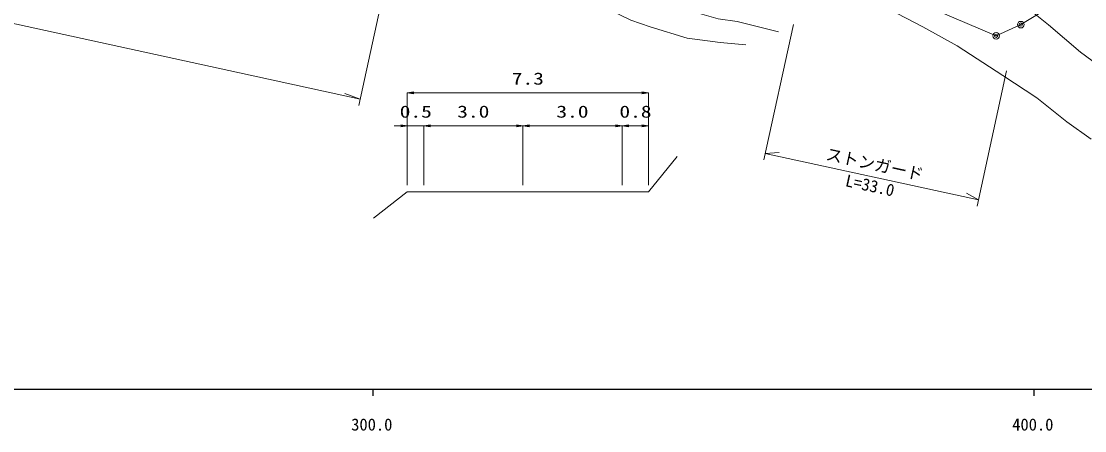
# Model space of a CAD drawing. Units: millimetres at full size, sheet at 1:1000, with parts at other scales. Extents: x 40000 to 680000, y 20000 to 380000.
# Drawn here: x 314818 to 475697, y 198715 to 260752 of the extents above; entities that cross this region are included whole.
import ezdxf
from ezdxf.enums import TextEntityAlignment as Align

# ---------------------------------------------------------------- set-up
doc = ezdxf.new("R2010")
doc.units = ezdxf.units.MM
doc.header["$LTSCALE"] = 1000
doc.header["$PDMODE"] = 32
doc.header["$PDSIZE"] = 500
for name, color, linetype, lineweight in [('M-BGD', 7, 'Continuous', 13), ('M-BMK-ROW', 7, 'Continuous', 13), ('M-STR-HTXT', 7, 'Continuous', 13), ('M-TTL-BAND', 7, 'Continuous', 25)]:
    doc.layers.add(name, color=color, linetype=linetype, lineweight=lineweight)
doc.styles.add('ＭＳ ゴシック', font='')
doc.styles.get('ＭＳ ゴシック').set_extended_font_data('MS Gothic')

# ---------------------------------------------------------------- blocks, each defined once
blk = doc.blocks.new('open_arrow')
at = {"color": 0, "linetype": 'Continuous', "lineweight": -2}
blk.add_lwpolyline([(7.5, 1.25), (0, 0), (7.5, -1.25)], dxfattribs=at)

msp = doc.modelspace()

# ---------------------------------------------------------------- linework, layer by layer
at = {"layer": 'M-BGD'}
for points in [[(424406, 257166), (420562, 257515), (415554, 258210), (409944, 259890), (407015, 260934), (398521, 265106), (388931, 270037), (383242, 272541), (378371, 274225), (373762, 275704), (362952, 278874), (356967, 280881), (347992, 283763), (345005, 284620), (341573, 285917), (337260, 287969), (335610, 289187)], [(424406, 257166), (420562, 257515), (415554, 258210), (409944, 259890), (407015, 260934), (398521, 265106), (388931, 270037), (383242, 272541), (378371, 274225), (373762, 275704), (362952, 278874), (356967, 280881), (347992, 283763), (345005, 284620), (341573, 285917), (337260, 287969), (335610, 289187)], [(350524, 286478), (350844, 285988), (352604, 284798), (356959, 283161), (365190, 281730), (370427, 280728), (374677, 279498), (385169, 275981), (386524, 275305), (398110, 270714), (401748, 269114), (413237, 263422), (417065, 262033), (420234, 261136), (423140, 260733), (429371, 259141)], [(350524, 286478), (350844, 285988), (352604, 284798), (356959, 283161), (365190, 281730), (370427, 280728), (374677, 279498), (385169, 275981), (386524, 275305), (398110, 270714), (401748, 269114), (413237, 263422), (417065, 262033), (420234, 261136), (423140, 260733), (429371, 259141)], [(476686, 242898), (473012, 245521), (468450, 249170), (463299, 252515), (456410, 257015), (451206, 259890), (439682, 265945)], [(476686, 242898), (473012, 245521), (468450, 249170), (463299, 252515), (456410, 257015), (451206, 259890), (439682, 265945)], [(528465, 230768), (527328, 231365), (521308, 233600), (517674, 235307), (513256, 237764), (509847, 239433), (507357, 240580), (503878, 241840), (500397, 242941), (497647, 244036), (493522, 245827), (483767, 250568), (477732, 254118), (475043, 256067), (470221, 260202), (467928, 262041), (466674, 262977)], [(528465, 230768), (527328, 231365), (521308, 233600), (517674, 235307), (513256, 237764), (509847, 239433), (507357, 240580), (503878, 241840), (500397, 242941), (497647, 244036), (493522, 245827), (483767, 250568), (477732, 254118), (475043, 256067), (470221, 260202), (467928, 262041), (466674, 262977)], [(414054, 240249), (409714, 234907), (373214, 234907), (368094, 230901)]]:
    msp.add_lwpolyline(points, dxfattribs=at)
at = {"layer": 'M-BMK-ROW'}
msp.add_lwpolyline([(470264, 269067), (473837, 266506), (469612, 264044), (470336, 262855), (466016, 260237), (462294, 258553), (453527, 262302), (433269, 267039), (430255, 270939), (430103, 273795), (431838, 277406)], dxfattribs=at)
at = {"layer": 'M-BMK-ROW', "color": 30}
msp.add_lwpolyline([(470264, 269067), (473837, 266506), (469612, 264044), (470336, 262855), (466016, 260237), (462294, 258553), (453527, 262302), (433269, 267039), (430255, 270939), (430103, 273795), (431838, 277406)], dxfattribs=at)
at = {"layer": 'M-BMK-ROW'}
for centre in [(466016, 260237), (462294, 258553)]:
    msp.add_circle(centre, 500, dxfattribs=at)
at = {"layer": 'M-BMK-ROW', "color": 30}
for centre in [(466016, 260237), (462294, 258553)]:
    msp.add_circle(centre, 500, dxfattribs=at)
at = {"layer": 'M-BMK-ROW'}
for p in [(466016, 260237), (462294, 258553)]:
    msp.add_point(p, dxfattribs=at)
at = {"layer": 'M-BMK-ROW', "color": 30}
for p in [(466016, 260237), (462294, 258553)]:
    msp.add_point(p, dxfattribs=at)
at = {"layer": 'M-STR-HTXT'}
for p, q in [((374180, 286093), (365876, 247987)), ((374180, 286093), (365876, 247987)), ((366089, 248964), (304898, 262299)), ((366089, 248964), (304898, 262299)), ((431636, 260267), (427165, 239748)), ((431636, 260267), (427165, 239748)), ((463880, 253240), (459408, 232722)), ((463880, 253240), (459408, 232722)), ((366089, 248964), (363786, 249815)), ((366089, 248964), (363786, 249815)), ((373214, 235907), (373214, 249907)), ((373214, 249897), (409714, 249897)), ((409714, 235907), (409714, 249907)), ((371214, 244897), (377714, 244897)), ((375714, 235907), (375714, 244907)), ((375714, 244897), (390714, 244897)), ((390714, 235907), (390714, 244907)), ((390714, 244897), (405714, 244897)), ((405714, 235907), (405714, 244907)), ((405714, 244897), (409714, 244897)), ((427378, 240725), (429460, 240886)), ((427378, 240725), (429460, 240886)), ((459621, 233699), (427378, 240725)), ((459621, 233699), (427378, 240725)), ((459621, 233699), (457795, 234711)), ((459621, 233699), (457795, 234711))]:
    msp.add_line(p, q, dxfattribs=at)
at = {"layer": 'M-TTL-BAND'}
for p, q in [((40000, 205000), (579000, 205000)), ((368000, 205000), (368000, 204000)), ((468000, 205000), (468000, 204000))]:
    msp.add_line(p, q, dxfattribs=at)

# ---------------------------------------------------------------- block references
at = {"layer": 'M-STR-HTXT', "xscale": 133, "yscale": 133}
for p in [(373214, 249897), (375714, 244897), (375714, 244897), (390714, 244897), (405714, 244897)]:
    msp.add_blockref('open_arrow', p, dxfattribs=at)
at = {"layer": 'M-STR-HTXT', "xscale": 133, "yscale": 133, "rotation": 180}
for p in [(409714, 249897), (373214, 244897), (390714, 244897), (405714, 244897), (409714, 244897)]:
    msp.add_blockref('open_arrow', p, dxfattribs=at)

# ---------------------------------------------------------------- texts
at = {"layer": 'M-STR-HTXT', "style": 'ＭＳ ゴシック', "width": 1.3}
for s, p in [('7.3', (391450, 252061)), ('0.5', (374500, 247061)), ('3.0', (383199, 247061)), ('3.0', (398199, 247061)), ('0.8', (407736, 247061))]:
    msp.add_text(s, height=1833, dxfattribs=at).set_placement(p, align=Align.MIDDLE_CENTER)
at = {"layer": 'M-STR-HTXT', "style": 'ＭＳ ゴシック'}
msp.add_text('ストンガード', height=1833, rotation=347.706, dxfattribs=at).set_placement((443618, 237663), align=Align.BOTTOM_CENTER)
msp.add_text('ストンガード', height=1833, rotation=347.706, dxfattribs=at).set_placement((443618, 237663), align=Align.BOTTOM_CENTER)
msp.add_text('L=33.0', height=1833, rotation=347.706, dxfattribs=at).set_placement((443412, 236775), align=Align.TOP_CENTER)
msp.add_text('L=33.0', height=1833, rotation=347.706, dxfattribs=at).set_placement((443412, 236775), align=Align.TOP_CENTER)
at = {"layer": 'M-TTL-BAND', "style": 'ＭＳ ゴシック'}
for s, p in [('300.0', (367844, 198195)), ('400.0', (467844, 198195))]:
    msp.add_text(s, height=1833, dxfattribs=at).set_placement(p, align=Align.BOTTOM_CENTER)

doc.saveas('drawing.dxf')
